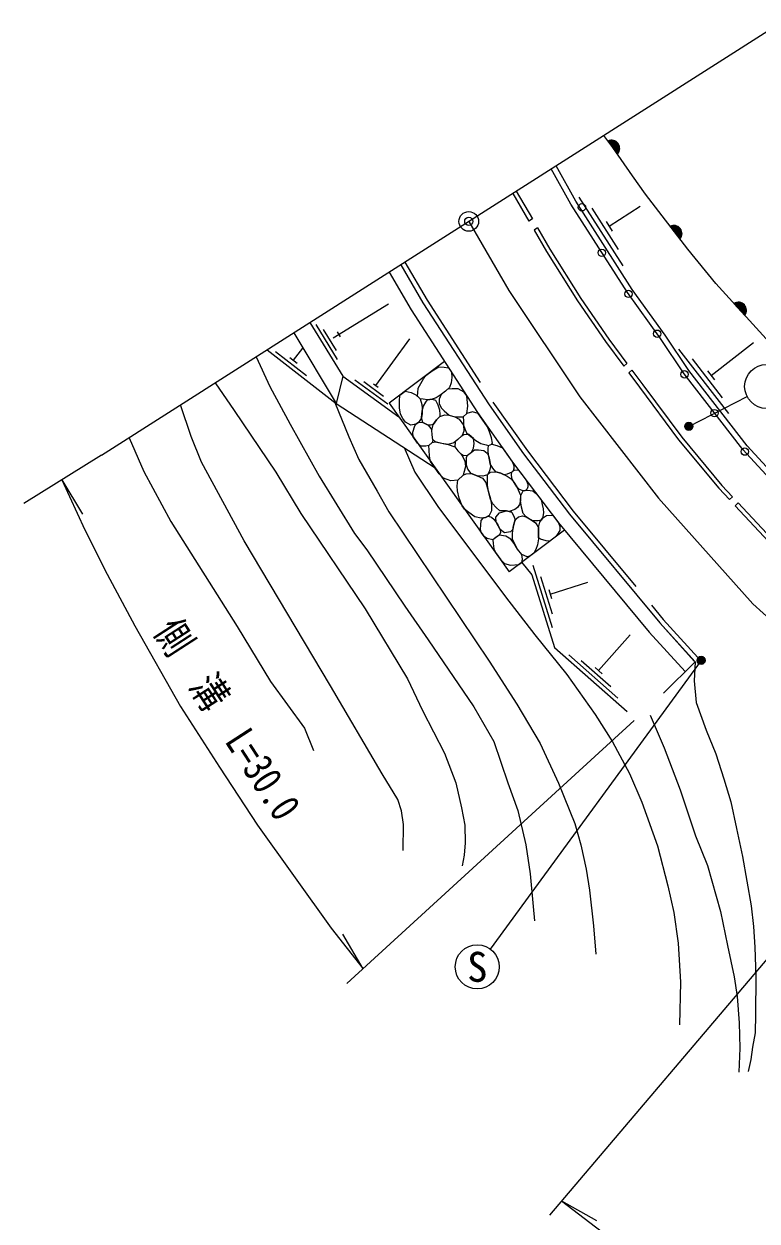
# Model space of a CAD drawing. Units: millimetres at full size, sheet at 1:1000; details may follow other scales. Extents: x 40000 to 680000, y 20000 to 380000.
# Drawn here: x 369325 to 414211, y 259995 to 333251 of the extents above; entities that cross this region are included whole.
import ezdxf
from ezdxf.enums import TextEntityAlignment as Align

# ---------------------------------------------------------------- set-up
doc = ezdxf.new("R2010")
doc.units = ezdxf.units.MM
doc.header["$LTSCALE"] = 1000
doc.header["$PDMODE"] = 32
doc.header["$PDSIZE"] = 500
doc.linetypes.add('CHAIN', pattern=[18.5, 12, -1.5, 3.5, -1.5])
doc.linetypes.add('DASHED', pattern=[7.5, 6, -1.5])
for name, color, linetype, lineweight in [('M-BGD', 7, 'Continuous', 25), ('M-BMK', 2, 'CHAIN', 13), ('M-BMK-OTRS', 5, 'Continuous', 25), ('M-BMK-SRVR', 3, 'Continuous', 25), ('M-STR-HTXT', 7, 'Continuous', 13), ('M-STR-STRC', 7, 'Continuous', 25)]:
    doc.layers.add(name, color=color, linetype=linetype, lineweight=lineweight)
doc.layers.add('M-OTRS', color=6, linetype='Continuous')
doc.styles.add('ＭＳ ゴシック', font='')
doc.styles.get('ＭＳ ゴシック').set_extended_font_data('MS Gothic')

msp = doc.modelspace()

# ---------------------------------------------------------------- hatches: boundary and pattern name
at = {"layer": 'M-BGD'}
for points in [[(405079, 326085, -0.82183), (405668, 325288)], [(408885, 320871, -0.82183), (409491, 320087)], [(412797, 316151, -0.82183), (413465, 315419)]]:
    msp.add_hatch(color=256, dxfattribs=at).paths.add_polyline_path(points)
at = {"layer": 'M-STR-HTXT'}
for points in [[(410267, 308546, -0.41421), (409951, 308387, -0.41421), (409793, 308703, -1)], [(410537, 294267, -1), (411032, 294339, -1)]]:
    msp.add_hatch(color=256, dxfattribs=at).paths.add_polyline_path(points)

# ---------------------------------------------------------------- linework, layer by layer
at = {"layer": 'M-BGD'}
for p, q in [((405079, 326085), (405668, 325288)), ((399256, 322885), (400235, 321190)), ((399467, 323019), (400452, 321315)), ((403298, 322654), (405999, 318446)), ((404090, 321974), (405711, 319450)), ((405153, 320874), (407056, 322096)), ((400452, 321315), (400235, 321190)), ((404964, 321169), (405343, 320580)), ((408885, 320871), (409491, 320087)), ((400770, 320764), (400554, 320639)), ((388252, 314040), (391653, 316126)), ((412797, 316151), (413465, 315419)), ((385847, 314350), (388436, 310027)), ((387189, 314855), (388496, 312724)), ((387655, 314554), (388440, 313275)), ((388500, 314406), (388683, 314107)), ((390873, 311118), (392944, 313972)), ((411398, 311748), (413987, 313758)), ((384216, 313312), (388436, 310027)), ((384733, 313214), (386626, 311740)), ((385606, 312839), (386048, 312495)), ((385827, 312667), (386408, 313413)), ((409391, 313354), (412458, 309405)), ((395072, 312593), (391685, 310036)), ((406246, 312466), (406045, 312316)), ((410241, 312748), (412081, 310379)), ((389579, 311464), (391603, 309996)), ((390125, 311365), (391339, 310483)), ((406553, 312055), (406353, 311905)), ((411184, 312024), (411613, 311471)), ((390731, 311221), (391015, 311015)), ((391685, 310036), (399040, 299719)), ((412704, 304318), (412521, 304148)), ((413060, 303936), (412877, 303766)), ((402427, 302276), (399040, 299719)), ((400488, 300134), (401675, 296315)), ((400954, 299442), (401667, 297150)), ((401540, 298367), (403850, 299085)), ((401457, 298634), (401623, 298100)), ((404507, 293676), (406431, 295859)), ((402689, 294638), (405690, 291993)), ((403448, 294289), (405248, 292702)), ((404297, 293861), (404717, 293490)), ((408472, 292302), (410411, 294219)), ((396273, 282388), (396151, 281729))]:
    msp.add_line(p, q, dxfattribs=at)
for points in [[(441913, 327536), (432492, 302921), (431850, 302524), (431035, 302171), (429892, 301067), (426956, 303149), (424592, 304906), (422784, 306371), (420120, 308747), (415389, 313310), (411692, 317362), (409970, 319468), (407371, 322830), (406577, 323956), (405373, 325687), (404824, 326430)], [(482388, 274131), (479134, 274330), (475342, 274755), (471258, 275284), (466423, 276244), (463500, 276895), (460287, 277746), (456662, 278812), (452445, 280254), (449037, 281551), (446391, 282640), (441249, 285141), (436864, 287486), (433026, 289903), (427776, 293706), (425412, 295762), (421047, 299651), (417837, 302842), (413603, 307440), (410025, 312049), (408594, 314198), (406565, 317010), (403105, 322398), (401902, 324570)], [(436688, 287183), (432830, 289613), (427558, 293432), (425181, 295499), (420807, 299396), (417585, 302599), (413336, 307214), (409741, 311844), (408307, 313998), (406276, 316813), (402805, 322219), (401607, 324381)], [(400554, 320639), (401310, 319330), (403210, 316311), (404926, 313810), (406045, 312316)], [(400770, 320764), (401524, 319459), (403419, 316449), (405129, 313956), (406246, 312466)], [(391679, 318062), (393029, 315749), (397096, 309465), (399234, 306444), (402056, 302723), (407608, 296041), (409806, 293621)], [(392397, 318519), (393753, 316194), (397800, 309942), (399920, 306947), (402722, 303251), (408250, 296598), (410367, 294267)], [(392397, 318519), (393753, 316194), (397800, 309942), (399920, 306947), (402722, 303251), (408250, 296598), (410411, 294219)], [(386833, 314977), (388841, 311704), (392271, 309214)], [(383538, 312880), (384384, 311071), (385627, 308756), (387395, 305574), (389560, 302060), (390311, 301068), (392637, 297625), (394073, 295570), (396869, 291453), (398101, 289332), (398953, 286821), (399559, 285113), (400056, 283016), (400314, 281236), (400509, 279245), (400584, 278358)], [(388841, 311704), (388436, 310027), (394494, 306096)], [(406353, 311905), (407020, 311015), (409402, 307807), (411876, 304841), (412521, 304148)], [(406553, 312055), (407221, 311165), (409599, 307962), (412063, 305006), (412704, 304318)], [(381025, 311280), (382205, 309586), (384741, 305832), (386284, 303294), (390207, 297465), (392801, 293170), (393729, 291228), (395073, 288637), (395761, 286811), (396121, 285288), (396323, 284229), (396348, 283135), (396272, 282381)], [(394866, 310578), (394739, 310288), (394739, 310024), (394872, 309754), (395058, 309578), (395368, 309309), (395712, 309208), (396223, 309201), (396440, 309408), (396508, 309858), (396433, 310490), (396279, 310728), (395918, 310923), (395540, 310923), (395258, 310893)], [(392543, 282677), (392573, 284268), (392440, 285099), (392207, 285792), (391251, 287367), (388098, 292742), (382808, 301611), (380202, 306439), (379565, 308009), (378911, 309934)], [(388352, 310093), (389218, 307990), (389837, 306591), (390957, 304664), (391674, 303401), (397801, 294247), (399494, 291623), (400926, 289215), (402060, 286800), (403059, 284330), (403415, 283011), (403753, 281538), (403953, 280239), (404201, 278064), (404348, 276332)], [(394083, 308694), (393754, 308867), (393671, 309138), (393709, 309570), (393781, 309860), (393925, 310106), (394025, 310250), (394323, 310284), (394514, 310221), (394671, 309948), (394758, 309634), (394794, 309344), (394786, 309238), (394579, 309021), (394387, 308738), (394214, 308691), (394083, 308694), (393754, 308867)], [(394368, 307798), (394310, 307642), (394107, 307458), (393930, 307420), (393618, 307412), (393429, 307589), (393152, 307978), (393142, 308262), (393259, 308667), (393315, 308758), (393503, 308882), (393754, 308867), (394083, 308694), (394230, 308497), (394300, 308397)], [(375762, 307930), (376676, 305854), (378329, 302813), (382381, 296372), (384420, 293018), (386508, 290167), (387056, 288793)], [(392604, 307323), (393257, 305813), (394660, 303725), (398806, 298202), (400595, 295862), (402572, 293442), (404294, 290994), (405356, 289330), (406396, 287374), (407147, 285638), (408116, 282947), (408740, 280503), (409120, 278867), (409386, 276991), (409517, 274612), (409458, 271998)], [(396207, 305635), (396402, 305712), (396704, 305735), (397072, 305600), (397407, 305450), (397611, 305190), (397755, 304680), (397882, 304200), (397946, 303832), (397946, 303465), (397800, 303179), (397580, 303039), (397325, 303017), (396938, 303094), (396561, 303346), (396296, 303567), (396158, 303761), (395962, 304227), (395863, 304681), (395850, 304959), (395863, 305168), (395893, 305339)], [(399194, 303383), (398874, 303447), (398455, 303453), (398231, 303666), (398010, 303897), (397888, 304165), (397764, 304644), (397707, 305036), (397701, 305347), (397712, 305666), (397881, 305831), (398222, 305844), (398525, 305757), (398913, 305577), (399156, 305419), (399323, 305208), (399511, 304927), (399717, 304418), (399737, 304228), (399736, 304062), (399670, 303843), (399552, 303660), (399375, 303546), (399034, 303415)], [(412877, 303766), (414906, 301589), (416929, 299476), (419236, 297257), (419715, 296833)], [(413060, 303936), (415088, 301761), (417106, 299652), (419406, 297441), (419881, 297020)], [(401542, 301608), (401293, 301626), (400950, 301725), (400825, 301798), (400821, 302232), (400821, 302433), (400918, 302761), (401079, 303002), (401328, 303176), (401698, 303194), (402056, 302723), (402140, 302498), (402130, 302254), (401996, 302026), (401897, 301876)], [(399805, 300296), (400422, 299539), (401801, 295101), (406260, 291170)], [(410411, 294219), (410362, 293052), (410479, 291722), (411093, 290041), (411688, 288595), (412171, 287054), (412595, 285639), (412960, 284023), (413312, 282297), (413842, 279286), (413984, 278023), (414075, 276763), (414131, 274930), (414117, 272634), (414103, 271516), (413941, 270632), (413820, 269885), (413662, 269142)], [(407669, 290948), (408516, 288960), (409500, 286381), (410437, 283574), (411181, 281753), (411970, 278940), (412396, 276865), (412801, 274945), (412992, 273738), (413105, 272122), (413164, 270568), (413103, 269102)]]:
    msp.add_lwpolyline(points, dxfattribs=at)
at = {"layer": 'M-BGD', "linetype": 'DASHED'}
msp.add_lwpolyline([(392645, 318677), (394005, 316347), (398042, 310109), (400154, 307126), (402946, 303443), (408463, 296804), (410574, 294480)], dxfattribs=at)
at = {"layer": 'M-BGD'}
for points in [[(394323, 310284), (394025, 310250), (393771, 310282), (393584, 310305), (393415, 310472), (393437, 310672), (393466, 310961), (393796, 311526), (393939, 311737), (394327, 312030), (394725, 312262), (395058, 312257), (395323, 312205), (395494, 311941), (395521, 311624), (395482, 311298), (395386, 311009), (395130, 310777), (394866, 310578), (394563, 310379)], [(393503, 308882), (393315, 308758), (393006, 308695), (392681, 308887), (392530, 309099), (392376, 309380), (392325, 309760), (392310, 310171), (392334, 310526), (392666, 310776), (393041, 310701), (393325, 310559), (393584, 310305), (393676, 309960), (393711, 309732), (393706, 309407), (393671, 309138)], [(395302, 307515), (394903, 307586), (394509, 307687), (394368, 307798), (394321, 308099), (394300, 308397), (394387, 308738), (394579, 309021), (394786, 309238), (395085, 309329), (395368, 309309), (395712, 309208), (395975, 309072), (396227, 308703), (396248, 308324), (396157, 308061), (395899, 307818), (395651, 307611)], [(396440, 309408), (396223, 309201), (396236, 308934), (396227, 308703), (396313, 308484), (396430, 308238), (396695, 308005), (396988, 307764), (397305, 307571), (397624, 307485), (397762, 307451), (397970, 307527), (398014, 307591), (397944, 307921), (397827, 308281), (397715, 308591), (397139, 309404), (396781, 309517)], [(395893, 305339), (395452, 305298), (395018, 305456), (394756, 305728), (394222, 306478), (394159, 306802), (394130, 307176), (394107, 307458), (394310, 307642), (394509, 307687), (395302, 307515), (395703, 307374), (395891, 307129), (396080, 306938), (396187, 306769), (396327, 306503), (396354, 306165), (396284, 305870), (396207, 305635)], [(395733, 307680), (395703, 307374), (395891, 307129), (396080, 306938), (396260, 306844), (396487, 306865), (396732, 307055), (396857, 307300), (396896, 307581), (396841, 307884), (396563, 308121), (396257, 308103), (396093, 308001)], [(396704, 305735), (396506, 306007), (396413, 306251), (396413, 306727), (396487, 306865), (396732, 307055), (396916, 307182), (397164, 307192), (397474, 307155), (397680, 306991), (397781, 306772), (397857, 306479), (397897, 306174), (397837, 305902), (397712, 305666), (397429, 305571), (397072, 305600)], [(399200, 305819), (398913, 305697), (398719, 305667), (398525, 305757), (398222, 305844), (398031, 306064), (397877, 306326), (397857, 306479), (397781, 306772), (397751, 307062), (397751, 307245), (397762, 307451), (397970, 307527), (398271, 307447), (398622, 307309), (399234, 306444), (399326, 306215), (399316, 306046), (399279, 305914)], [(399891, 304684), (399662, 304760), (399511, 304927), (399292, 305247), (399202, 305460), (399175, 305671), (399200, 305819), (399279, 305914), (399369, 305958), (399612, 305946), (400072, 305339), (400176, 305089), (400176, 304916), (400133, 304796), (400023, 304706)], [(400805, 302840), (400460, 302837), (400221, 302990), (400073, 303082), (399894, 303296), (399782, 303674), (399736, 304062), (399738, 304393), (399891, 304684), (400155, 304728), (400490, 304674), (400710, 304498), (400984, 304136), (401050, 303841), (401110, 303569), (401140, 303335), (401091, 303106), (401079, 303002), (400998, 302881)], [(399122, 302162), (398745, 302115), (398486, 302320), (398227, 302766), (398208, 303066), (398444, 303329), (398874, 303447), (399194, 303383), (399345, 303068), (399370, 302957), (399363, 302780), (399278, 302447), (399248, 302320)], [(398042, 301679), (397683, 301762), (397513, 301860), (397325, 302125), (397287, 302331), (397298, 302591), (397327, 302873), (397452, 303028), (397580, 303039), (397738, 303140), (397947, 303073), (398122, 302927), (398332, 302605), (398486, 302320), (398508, 302118), (398415, 301975), (398231, 301837)], [(400140, 300646), (399800, 300780), (399534, 301118), (399435, 301284), (399246, 301721), (399246, 302051), (399278, 302447), (399363, 302780), (399456, 302970), (399609, 303095), (399846, 303159), (400073, 303082), (400370, 302898), (400642, 302713), (400821, 302433), (400821, 302030), (400826, 301736), (400762, 301373), (400674, 301085), (400553, 300861), (400308, 300676)], [(398042, 301679), (398044, 301459), (398100, 301132), (398191, 300911), (398514, 300458), (398745, 300237), (399115, 300136), (399630, 300165), (399805, 300296), (399845, 300496), (399800, 300780), (399534, 301118), (399336, 301449), (399142, 301721), (398833, 301904), (398415, 301975)]]:
    msp.add_lwpolyline(points, close=True, dxfattribs=at)
for centre in [(403491, 322030), (404711, 319250), (406336, 316729), (408092, 314296), (409768, 311809), (411608, 309439), (413460, 307080)]:
    msp.add_circle(centre, 225, dxfattribs=at)
for centre, start, end in [((405295, 325628), 317.6276, 115.28579), ((409111, 320419), 318.87416, 116.53235), ((413059, 315719), 323.54842, 121.20661)]:
    msp.add_arc(centre, 505, start, end, dxfattribs=at)
at = {"layer": 'M-BMK'}
msp.add_lwpolyline([(396559, 321168), (399010, 316945), (403363, 310426), (408178, 304229), (413960, 297759), (420491, 291814), (428515, 285549), (437429, 280129), (445290, 276279), (454865, 272560), (463858, 270159), (470331, 268881), (474374, 268330), (483246, 267750), (491061, 267656), (501462, 268051), (515653, 269507), (573054, 275077)], dxfattribs=at)
at = {"layer": 'M-BMK-OTRS'}
msp.add_line((374083, 306862), (415541, 333251), dxfattribs=at)
at = {"layer": 'M-BMK-SRVR'}
msp.add_circle((396559, 321168), 600, dxfattribs=at)
at = {"layer": 'M-OTRS'}
msp.add_point((396559, 321168), dxfattribs=at)
at = {"layer": 'M-STR-HTXT'}
for p, q in [((410030, 308624), (413597, 310454)), ((374083, 306862), (369325, 303914)), ((371645, 305352), (372916, 303251)), ((410784, 294303), (397877, 276641)), ((389099, 274527), (406676, 290619)), ((417473, 279166), (401500, 260363)), ((390088, 275432), (388854, 277555)), ((402237, 261230), (404376, 260026))]:
    msp.add_line(p, q, dxfattribs=at)
for points in [[(371645, 305352), (373044, 302286), (374424, 299577), (376119, 296417), (378917, 291475), (381292, 287770), (383634, 284215), (388137, 277915), (390088, 275432)], [(402237, 261230), (406490, 257980), (411565, 254600), (417215, 251141), (423752, 247618), (430995, 244237), (437407, 241625), (442668, 239745), (450784, 237253), (457179, 235634), (463077, 234394), (469000, 233533), (473646, 233011), (479035, 232593), (485025, 232358), (492293, 232370), (498114, 232631), (505095, 233324), (507760, 233623)]]:
    msp.add_lwpolyline(points, dxfattribs=at)
for centre in [(410030, 308624), (410784, 294303)]:
    msp.add_circle(centre, 250, dxfattribs=at)
at = {"layer": 'M-STR-STRC'}
for centre in [(414799, 311071), (397081, 275551)]:
    msp.add_circle(centre, 1350, dxfattribs=at)

# ---------------------------------------------------------------- texts
at = {"layer": 'M-STR-HTXT', "style": 'ＭＳ ゴシック', "width": 0.8}
msp.add_text('側\u3000溝\u3000L=30.0', height=1833, rotation=302.88, dxfattribs=at).set_placement((380562, 289918), align=Align.BOTTOM_CENTER)
at = {"layer": 'M-STR-STRC', "style": 'ＭＳ ゴシック'}
msp.add_text('S', height=1833, dxfattribs=at).set_placement((397081, 275551), align=Align.MIDDLE_CENTER)

doc.saveas('drawing.dxf')
